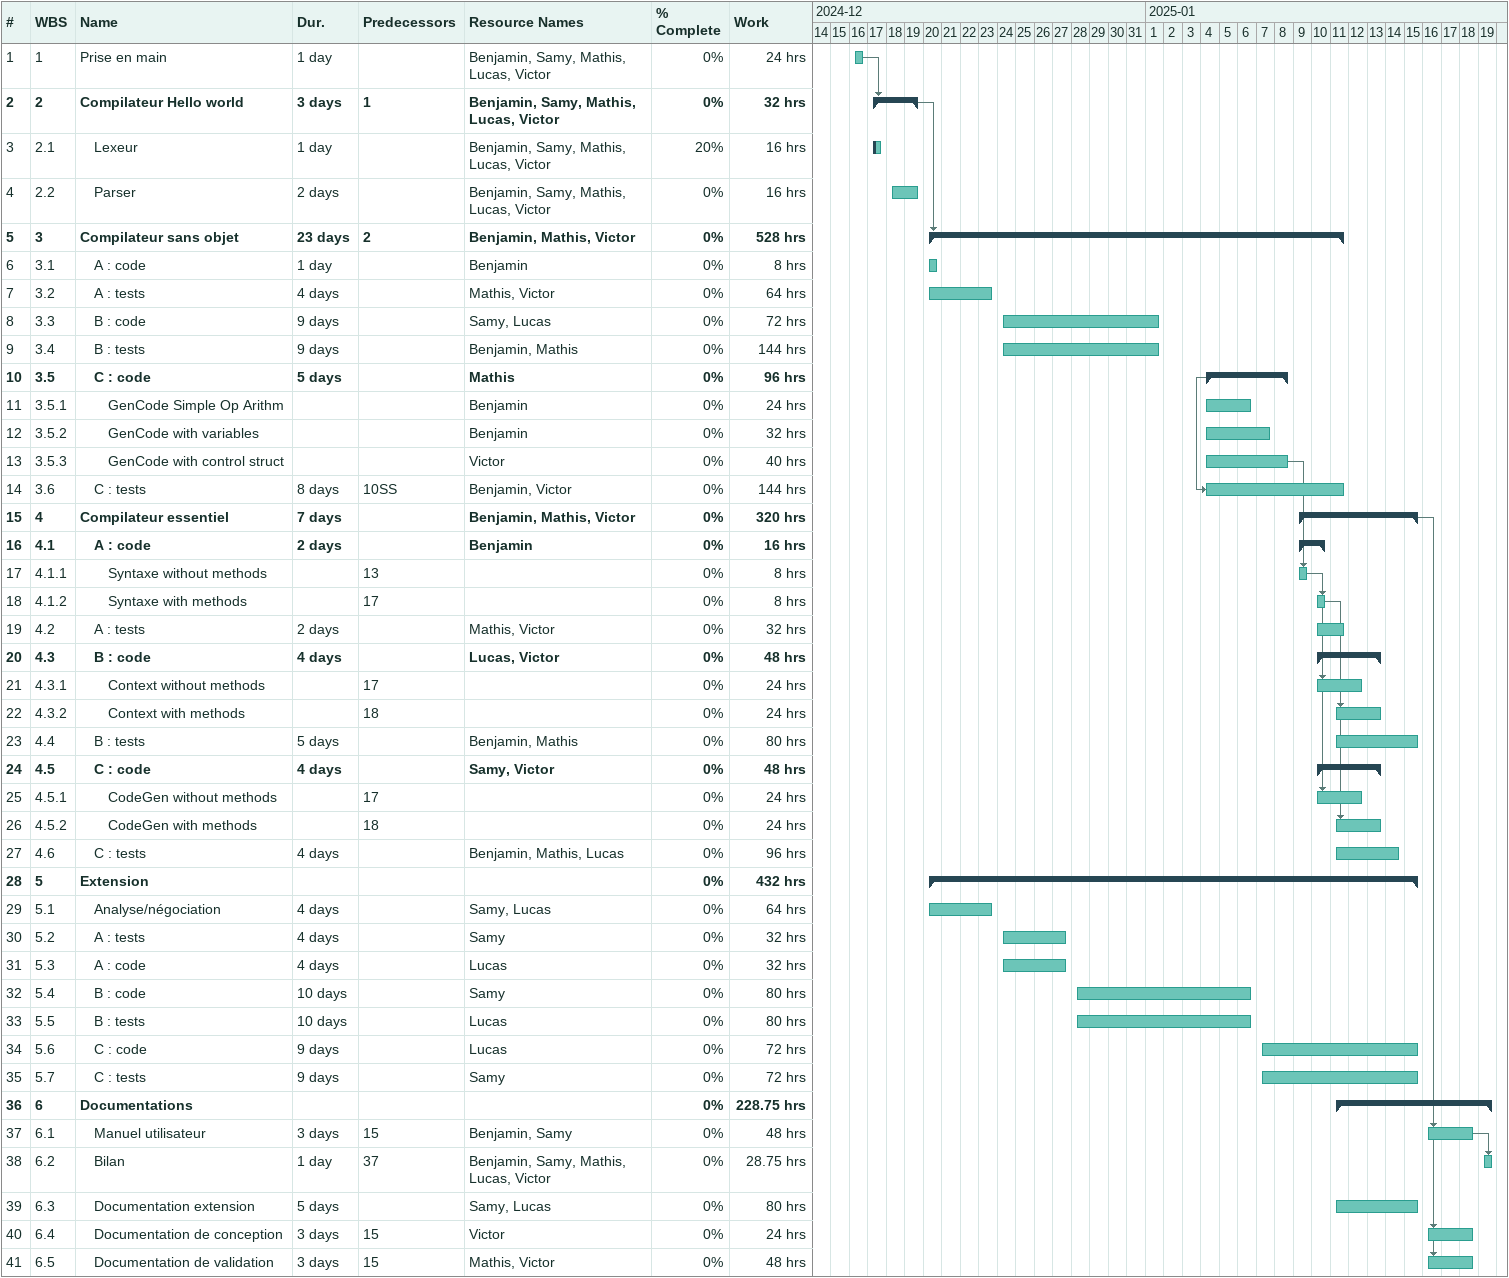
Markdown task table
| ID | WBS | Task | Duration | Start | Finish | Predecessors | Resources | % complete | Work (h) |
|---|---|---|---|---|---|---|---|---|---|
| 1 | 1 | Prise en main | 1d | 2024-12-16 | 2024-12-16 |  | Benjamin, Samy, Mathis, Lucas, Victor | 0 | 24 |
| 2 | 2 | **Compilateur Hello world** | 3d | 2024-12-17 | 2024-12-19 | 1 | Benjamin, Samy, Mathis, Lucas, Victor | 0 | 32 |
| 3 | 2.1 | Lexeur | 1d | 2024-12-17 | 2024-12-17 |  | Benjamin, Samy, Mathis, Lucas, Victor | 20 | 16 |
| 4 | 2.2 | Parser | 2d | 2024-12-18 | 2024-12-19 |  | Benjamin, Samy, Mathis, Lucas, Victor | 0 | 16 |
| 5 | 3 | **Compilateur sans objet** | 23d | 2024-12-20 | 2025-01-11 | 2 | Benjamin, Mathis, Victor | 0 | 528 |
| 6 | 3.1 | A : code | 1d | 2024-12-20 | 2024-12-20 |  | Benjamin | 0 | 8 |
| 7 | 3.2 | A : tests | 4d | 2024-12-20 | 2024-12-23 |  | Mathis, Victor | 0 | 64 |
| 8 | 3.3 | B : code | 9d | 2024-12-24 | 2025-01-01 |  | Samy, Lucas | 0 | 72 |
| 9 | 3.4 | B : tests | 9d | 2024-12-24 | 2025-01-01 |  | Benjamin, Mathis | 0 | 144 |
| 10 | 3.5 | **C : code** | 5d | 2025-01-04 | 2025-01-08 |  | Mathis | 0 | 96 |
| 11 | 3.5.1 | GenCode Simple Op Arithm |  | 2025-01-04 | 2025-01-06 |  | Benjamin | 0 | 24 |
| 12 | 3.5.2 | GenCode with variables |  | 2025-01-04 | 2025-01-07 |  | Benjamin | 0 | 32 |
| 13 | 3.5.3 | GenCode with control struct |  | 2025-01-04 | 2025-01-08 |  | Victor | 0 | 40 |
| 14 | 3.6 | C : tests | 8d | 2025-01-04 | 2025-01-11 | 10SS | Benjamin, Victor | 0 | 144 |
| 15 | 4 | **Compilateur essentiel** | 7d | 2025-01-09 | 2025-01-15 |  | Benjamin, Mathis, Victor | 0 | 320 |
| 16 | 4.1 | **A : code** | 2d | 2025-01-09 | 2025-01-10 |  | Benjamin | 0 | 16 |
| 17 | 4.1.1 | Syntaxe without methods |  | 2025-01-09 | 2025-01-09 | 13 |  | 0 | 8 |
| 18 | 4.1.2 | Syntaxe with methods |  | 2025-01-10 | 2025-01-10 | 17 |  | 0 | 8 |
| 19 | 4.2 | A : tests | 2d | 2025-01-10 | 2025-01-11 |  | Mathis, Victor | 0 | 32 |
| 20 | 4.3 | **B : code** | 4d | 2025-01-10 | 2025-01-13 |  | Lucas, Victor | 0 | 48 |
| 21 | 4.3.1 | Context without methods |  | 2025-01-10 | 2025-01-12 | 17 |  | 0 | 24 |
| 22 | 4.3.2 | Context with methods |  | 2025-01-11 | 2025-01-13 | 18 |  | 0 | 24 |
| 23 | 4.4 | B : tests | 5d | 2025-01-11 | 2025-01-15 |  | Benjamin, Mathis | 0 | 80 |
| 24 | 4.5 | **C : code** | 4d | 2025-01-10 | 2025-01-13 |  | Samy, Victor | 0 | 48 |
| 25 | 4.5.1 | CodeGen without methods |  | 2025-01-10 | 2025-01-12 | 17 |  | 0 | 24 |
| 26 | 4.5.2 | CodeGen with methods |  | 2025-01-11 | 2025-01-13 | 18 |  | 0 | 24 |
| 27 | 4.6 | C : tests | 4d | 2025-01-11 | 2025-01-14 |  | Benjamin, Mathis, Lucas | 0 | 96 |
| 28 | 5 | **Extension** |  | 2024-12-20 | 2025-01-15 |  |  | 0 | 432 |
| 29 | 5.1 | Analyse/négociation | 4d | 2024-12-20 | 2024-12-23 |  | Samy, Lucas | 0 | 64 |
| 30 | 5.2 | A : tests | 4d | 2024-12-24 | 2024-12-27 |  | Samy | 0 | 32 |
| 31 | 5.3 | A : code | 4d | 2024-12-24 | 2024-12-27 |  | Lucas | 0 | 32 |
| 32 | 5.4 | B : code | 10d | 2024-12-28 | 2025-01-06 |  | Samy | 0 | 80 |
| 33 | 5.5 | B : tests | 10d | 2024-12-28 | 2025-01-06 |  | Lucas | 0 | 80 |
| 34 | 5.6 | C : code | 9d | 2025-01-07 | 2025-01-15 |  | Lucas | 0 | 72 |
| 35 | 5.7 | C : tests | 9d | 2025-01-07 | 2025-01-15 |  | Samy | 0 | 72 |
| 36 | 6 | **Documentations** |  | 2025-01-11 | 2025-01-19 |  |  | 0 | 228.75 |
| 37 | 6.1 | Manuel utilisateur | 3d | 2025-01-16 | 2025-01-18 | 15 | Benjamin, Samy | 0 | 48 |
| 38 | 6.2 | Bilan | 1d | 2025-01-19 | 2025-01-19 | 37 | Benjamin, Samy, Mathis, Lucas, Victor | 0 | 28.75 |
| 39 | 6.3 | Documentation extension | 5d | 2025-01-11 | 2025-01-15 |  | Samy, Lucas | 0 | 80 |
| 40 | 6.4 | Documentation de conception | 3d | 2025-01-16 | 2025-01-18 | 15 | Victor | 0 | 24 |
| 41 | 6.5 | Documentation de validation | 3d | 2025-01-16 | 2025-01-18 | 15 | Mathis, Victor | 0 | 48 |
